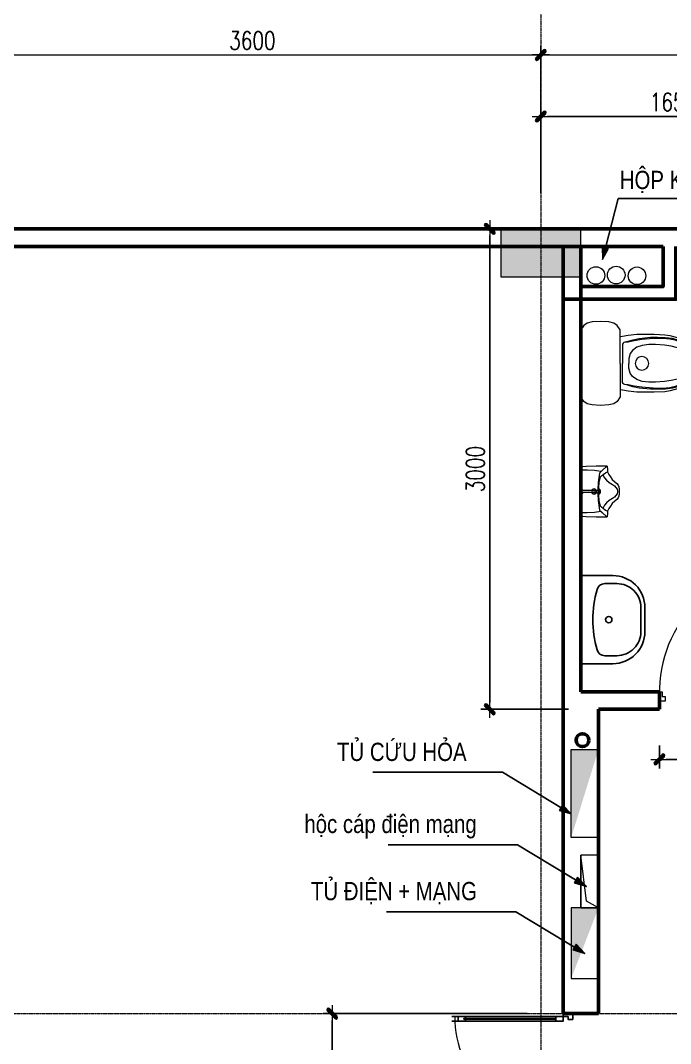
# Model space of a CAD drawing. Extents: x -165145 to 691808, y -202842 to 311040.
# Drawn here: x 27952 to 32009, y 61426 to 67814 of the extents above; entities that cross this region are included whole.
import ezdxf

# ---------------------------------------------------------------- set-up
doc = ezdxf.new("R2010")
doc.units = 0
doc.header["$LTSCALE"] = 10
doc.header["$MEASUREMENT"] = 0
for name, pattern in [('HIDDEN', [2.3807, 1.587, -0.7937]), ('ketcau-1', [2, 1, 1]), ('TIM', [26.01, 10, -3, 0.01, -3, 10])]:
    doc.linetypes.add(name, pattern=pattern)
doc.layers.get('0').update_dxf_attribs({"linetype": 'CONTINUOUS'})
doc.layers.get('Defpoints').update_dxf_attribs({"color": 5, "linetype": 'CONTINUOUS'})
doc.layers.add('AM_Funitur', color=35, linetype='CONTINUOUS')
for name, color, linetype, lineweight in [('ARROWS', 1, 'CONTINUOUS', 0), ('DIM', 8, 'CONTINUOUS', 13), ('DOOR', 8, 'CONTINUOUS', 9), ('GE_KC_HATCH', 250, 'CONTINUOUS', 20), ('GE_KC_NETKHUAT', 9, 'HIDDEN', 20), ('GE_KC_NETTHAY', 2, 'CONTINUOUS', 20), ('netchia', 2, 'CONTINUOUS', 20), ('NOI THAT', 35, 'CONTINUOUS', 9), ('TEXT', 4, 'CONTINUOUS', 20), ('TRUC', 251, 'TIM', 5), ('wall', 7, 'CONTINUOUS', 50)]:
    doc.layers.add(name, color=color, linetype=linetype, lineweight=lineweight)
doc.styles.add('ROMANS', font='romans', dxfattribs={"width": 0.75, "bigfont": 'vns'})
doc.styles.add('VNCC-Arial', font='arial.ttf', dxfattribs={"width": 0.8})
doc.dimstyles.new('fit0.75', dxfattribs={"dimscale": 0.5625, "dimtxt": 200, "dimasz": 75, "dimexe": 100, "dimexo": 400, "dimgap": 0.03, "dimtad": 0, "dimdec": 0, "dimdsep": 46, "dimtxsty": 'ROMANS', "dimblk": 'alex', "dimcen": 150, "dimclrd": 8, "dimclre": 8, "dimclrt": 7, "dimaunit": 1, "dimadec": 0, "dimazin": 0, "dimtfac": 0.072, "dimtdec": 0, "dimtix": 1, "dimtmove": 2, "dimatfit": 3, "dimldrblk": 'a-01', "dimfxl": 100, "dimtvp": 0.8, "dimtolj": 1, "dimarcsym": 0})

# ---------------------------------------------------------------- blocks, each defined once
blk = doc.blocks.new('alex')
at = {"layer": 'ARROWS'}
h = blk.add_hatch(color=1, dxfattribs=at)
edge = h.paths.add_edge_path()
edge.add_line((0.4, 0.74), (-0.74, -0.4))
edge.add_ellipse((-0.57, -0.57), major_axis=(0.17, 0.17), ratio=1, start_angle=90, end_angle=270)
edge.add_line((-0.4, -0.74), (0.74, 0.4))
edge.add_ellipse((0.57, 0.57), major_axis=(0.17, 0.17), ratio=1, start_angle=270, end_angle=450)
blk.add_lwpolyline([(0.4, 0.74), (-0.74, -0.4, 1), (-0.4, -0.74), (0.74, 0.4, 1)], format="xyb", close=True, dxfattribs=at)
at = {"layer": 'netchia', "color": 2}
for p, q in [((1.27, 0), (-1.27, 0)), ((0, -1.27), (0, 1.27))]:
    blk.add_line(p, q, dxfattribs=at)
blk = doc.blocks.new('*D1998')
at = {"layer": 'Defpoints', "color": 0, "ltscale": 0.05, "transparency": 16777216}
for p in [(29897.2, 61612.8), (31339.5, 61612.8), (31342.7, 60917.8)]:
    blk.add_point(p, dxfattribs=at)
at = {"layer": 'DIM', "color": 8, "lineweight": -2, "ltscale": 0.05, "transparency": 16777216}
for p, q in [((31114.5, 61612.8), (29840.9, 61612.8)), ((29897.2, 60960), (29897.2, 61570.6)), ((31117.7, 60917.8), (29840.9, 60917.8))]:
    blk.add_line(p, q, dxfattribs=at)
at = {"layer": 'DIM', "color": 8, "lineweight": -2, "ltscale": 0.05, "transparency": 16777216, "xscale": 42.1875, "yscale": 42.1875, "zscale": 42.1875}
for p, rotation in [((29897.2, 61612.8), 90), ((29897.2, 60917.8), 270)]:
    blk.add_blockref('alex', p, dxfattribs=dict(at, rotation=rotation))
at = {"layer": 'DIM', "color": 7, "ltscale": 0.05, "transparency": 16777216, "insert": (29807.2, 61265.3), "char_height": 112.5, "attachment_point": 5, "rotation": 90, "style": 'ROMANS'}
blk.add_mtext('\\A1;695', dxfattribs=at)
blk = doc.blocks.new('a-01')
at = {"layer": 'ARROWS'}
blk.add_hatch(color=256, dxfattribs=at).paths.add_polyline_path([(-1.8, 0.49), (-1.8, -0.49), (0, 0)])
at = {"layer": 'netchia'}
blk.add_lwpolyline([(-1.8, 0.49), (-1.8, -0.49), (0, 0), (0, 0)], close=True, dxfattribs=at)
blk = doc.blocks.new('*D2023')
at = {"layer": 'Defpoints', "color": 0, "ltscale": 0.05, "transparency": 16777216}
for p in [(31431.1, 66512.8), (30880.8, 63512.8), (31596.5, 63512.8)]:
    blk.add_point(p, dxfattribs=at)
at = {"layer": 'DIM', "color": 8, "lineweight": -2, "ltscale": 0.05, "transparency": 16777216}
for p, q in [((31206.1, 66512.8), (30824.5, 66512.8)), ((30880.8, 66470.6), (30880.8, 63555)), ((31371.5, 63512.8), (30824.5, 63512.8))]:
    blk.add_line(p, q, dxfattribs=at)
at = {"layer": 'DIM', "color": 8, "lineweight": -2, "ltscale": 0.05, "transparency": 16777216, "xscale": 42.1875, "yscale": 42.1875, "zscale": 42.1875}
for p, rotation in [((30880.8, 66512.8), 90), ((30880.8, 63512.8), 270)]:
    blk.add_blockref('alex', p, dxfattribs=dict(at, rotation=rotation))
at = {"layer": 'DIM', "color": 7, "ltscale": 0.05, "transparency": 16777216, "insert": (30790.8, 65012.8), "char_height": 112.5, "attachment_point": 5, "rotation": 90, "style": 'ROMANS'}
blk.add_mtext('\\A1;3000', dxfattribs=at)
blk = doc.blocks.new('*D2025')
at = {"layer": 'Defpoints', "color": 0, "transparency": 16777216}
for p in [(31939.5, 63512.8), (32739.5, 63512.8), (32739.5, 63200.2)]:
    blk.add_point(p, dxfattribs=at)
at = {"layer": 'DIM', "color": 8, "lineweight": -2, "transparency": 16777216}
for p, q in [((31939.5, 63287.8), (31939.5, 63143.9)), ((32739.5, 63287.8), (32739.5, 63143.9)), ((31981.7, 63200.2), (32697.3, 63200.2))]:
    blk.add_line(p, q, dxfattribs=at)
at = {"layer": 'DIM', "color": 8, "lineweight": -2, "transparency": 16777216, "xscale": 42.1875, "yscale": 42.1875, "zscale": 42.1875, "rotation": 180}
blk.add_blockref('alex', (31939.5, 63200.2), dxfattribs=at)
at = {"layer": 'DIM', "color": 8, "lineweight": -2, "transparency": 16777216, "xscale": 42.1875, "yscale": 42.1875, "zscale": 42.1875}
blk.add_blockref('alex', (32739.5, 63200.2), dxfattribs=at)
at = {"layer": 'DIM', "color": 7, "transparency": 16777216, "insert": (32339.5, 63290.2), "char_height": 112.5, "attachment_point": 5, "style": 'ROMANS'}
blk.add_mtext('\\A1;800', dxfattribs=at)
blk = doc.blocks.new('*D2029')
at = {"layer": 'Defpoints', "color": 0, "transparency": 16777216}
for p in [(32849.5, 67214.4), (31199.5, 66512.8), (32849.5, 66512.8)]:
    blk.add_point(p, dxfattribs=at)
at = {"layer": 'DIM', "color": 8, "lineweight": -2, "transparency": 16777216}
for p, q in [((31199.5, 66737.8), (31199.5, 67270.6)), ((32849.5, 66737.8), (32849.5, 67270.6)), ((31241.7, 67214.4), (32807.3, 67214.4))]:
    blk.add_line(p, q, dxfattribs=at)
at = {"layer": 'DIM', "color": 8, "lineweight": -2, "transparency": 16777216, "xscale": 42.1875, "yscale": 42.1875, "zscale": 42.1875, "rotation": 180}
blk.add_blockref('alex', (31199.5, 67214.4), dxfattribs=at)
at = {"layer": 'DIM', "color": 8, "lineweight": -2, "transparency": 16777216, "xscale": 42.1875, "yscale": 42.1875, "zscale": 42.1875}
blk.add_blockref('alex', (32849.5, 67214.4), dxfattribs=at)
at = {"layer": 'DIM', "color": 7, "transparency": 16777216, "insert": (32024.5, 67304.4), "char_height": 112.5, "attachment_point": 5, "style": 'ROMANS'}
blk.add_mtext('\\A1;1650', dxfattribs=at)
blk = doc.blocks.new('MBDVC-T1')
at = {"layer": 'GE_KC_HATCH', "linetype": 'ketcau-1'}
blk.add_hatch(color=1, dxfattribs=at).paths.add_polyline_path([(11050, 7000), (10550, 7000), (10550, 6700), (11050, 6700)])
at = {"layer": 'GE_KC_NETTHAY', "linetype": 'Continuous'}
blk.add_lwpolyline([(11050, 7000), (10550, 7000), (10550, 6700), (11050, 6700)], close=True, dxfattribs=at)
blk = doc.blocks.new('xi mb')
at = {"layer": 'NOI THAT'}
for p, q in [((-237.3, -17.6), (-208.9, 0)), ((-208.9, 0), (0, 0)), ((208.9, 0), (0, 0)), ((237.3, -17.6), (208.9, 0)), ((-258.6, -69.7), (-251.5, -38.9)), ((-251.5, -38.9), (-237.3, -17.6)), ((251.5, -38.9), (237.3, -17.6)), ((258.6, -69.7), (251.5, -38.9)), ((-262.5, -122.5), (-258.6, -69.7)), ((-258.6, -175.3), (-262.5, -122.5)), ((262.5, -122.5), (258.6, -69.7)), ((258.6, -175.3), (262.5, -122.5)), ((-251.5, -206.1), (-258.6, -175.3)), ((251.5, -206.1), (258.6, -175.3)), ((-237.3, -227.4), (-251.5, -206.1)), ((-208.9, -245), (-237.3, -227.4)), ((0, -245), (-208.9, -245)), ((-167.8, -260.4), (-165.1, -245)), ((0, -245), (208.9, -245)), ((167.8, -260.4), (165.1, -245)), ((208.9, -245), (237.3, -227.4)), ((237.3, -227.4), (251.5, -206.1)), ((-180, -348.9), (-173.2, -294.7)), ((-173.2, -294.7), (-167.8, -260.4)), ((-146, -324), (-136.6, -293.7)), ((-141.6, -331.9), (-133.4, -295.2)), ((-136.6, -293.7), (-131.6, -274.3)), ((-133.4, -295.2), (-131.5, -274.2)), ((-131.5, -274.2), (-130.6, -268.7)), ((-130.6, -268.7), (-126, -264.1)), ((-126, -264.1), (-119.6, -260.4)), ((-119.6, -260.4), (-108.6, -260.4)), ((-108.6, -260.4), (0, -260.4)), ((-81.2, -321.8), (-61, -307.2)), ((-61, -307.2), (-29.8, -298.9)), ((-29.8, -298.9), (0, -298.9)), ((108.6, -260.4), (0, -260.4)), ((29.8, -298.9), (0, -298.9)), ((61, -307.2), (29.8, -298.9)), ((81.2, -321.8), (61, -307.2)), ((119.6, -260.4), (108.6, -260.4)), ((126, -264.1), (119.6, -260.4)), ((130.6, -268.7), (126, -264.1)), ((131.5, -274.2), (130.6, -268.7)), ((133.4, -295.2), (131.5, -274.2)), ((136.6, -293.7), (131.6, -274.3)), ((141.6, -331.9), (133.4, -295.2)), ((146, -324), (136.6, -293.7)), ((173.2, -294.7), (167.8, -260.4)), ((180, -348.9), (173.2, -294.7)), ((-180, -458.3), (-180, -348.9)), ((-161.1, -434.3), (-153.9, -364.4)), ((-154.4, -451.1), (-148.9, -379.6)), ((-153.9, -364.4), (-146, -324)), ((-148.9, -379.6), (-141.6, -331.9)), ((-117.8, -424.5), (-112.3, -383.2)), ((-112.3, -383.2), (-101.3, -348.4)), ((-101.3, -348.4), (-81.2, -321.8)), ((101.3, -348.4), (81.2, -321.8)), ((112.3, -383.2), (101.3, -348.4)), ((117.8, -424.5), (112.3, -383.2)), ((148.9, -379.6), (141.6, -331.9)), ((153.9, -364.4), (146, -324)), ((154.4, -451.1), (148.9, -379.6)), ((161.1, -434.3), (153.9, -364.4)), ((180, -458.3), (180, -348.9)), ((-161.1, -479), (-161.1, -434.3)), ((-117.8, -465.7), (-117.8, -424.5)), ((117.8, -465.7), (117.8, -424.5)), ((161.1, -479), (161.1, -434.3)), ((-176.8, -525.1), (-180, -458.3)), ((-160.4, -525.9), (-161.1, -479)), ((-156.3, -511.6), (-154.4, -451.1)), ((-114.1, -521.6), (-117.8, -465.7)), ((114.1, -521.6), (117.8, -465.7)), ((156.3, -511.6), (154.4, -451.1)), ((160.4, -525.9), (161.1, -479)), ((176.8, -525.1), (180, -458.3)), ((-171.7, -557.8), (-176.8, -525.1)), ((-163.5, -589.4), (-171.7, -557.8)), ((-154.6, -572), (-160.4, -525.9)), ((-151.7, -554.6), (-156.3, -511.6)), ((-143.8, -611), (-154.6, -572)), ((-144.4, -587.6), (-151.7, -554.6)), ((-106.8, -564.7), (-114.1, -521.6)), ((-97.6, -604.1), (-106.8, -564.7)), ((97.6, -604.1), (106.8, -564.7)), ((106.8, -564.7), (114.1, -521.6)), ((143.8, -611), (154.6, -572)), ((144.4, -587.6), (151.7, -554.6)), ((151.7, -554.6), (156.3, -511.6)), ((154.6, -572), (160.4, -525.9)), ((163.5, -589.4), (171.7, -557.8)), ((171.7, -557.8), (176.8, -525.1)), ((-151.3, -624.1), (-163.5, -589.4)), ((-135, -660.8), (-151.3, -624.1)), ((-131.5, -622.5), (-144.4, -587.6)), ((-132.3, -635.5), (-143.8, -611)), ((-121.5, -655), (-132.3, -635.5)), ((-119.6, -645.4), (-131.5, -622.5)), ((-79.3, -635.3), (-97.6, -604.1)), ((-58.2, -663.7), (-79.3, -635.3)), ((58.2, -663.7), (79.3, -635.3)), ((79.3, -635.3), (97.6, -604.1)), ((119.6, -645.4), (131.5, -622.5)), ((121.5, -655), (132.3, -635.5)), ((131.5, -622.5), (144.4, -587.6)), ((132.3, -635.5), (143.8, -611)), ((135, -660.8), (151.3, -624.1)), ((151.3, -624.1), (163.5, -589.4)), ((-108.4, -688.4), (-135, -660.8)), ((-104.2, -672.3), (-121.5, -655)), ((-101.3, -665.5), (-119.6, -645.4)), ((-81.1, -710.4), (-108.4, -688.4)), ((-84.7, -691.7), (-104.2, -672.3)), ((-79.3, -688.5), (-101.3, -665.5)), ((-69.6, -701.8), (-84.7, -691.7)), ((-66.5, -696.7), (-79.3, -688.5)), ((-55.9, -706.2), (-69.6, -701.8)), ((-40.6, -703.3), (-66.5, -696.7)), ((-38.1, -678.4), (-58.2, -663.7)), ((-18.9, -683.9), (-38.1, -678.4)), ((0, -686.6), (-18.9, -683.9)), ((0, -686.6), (18.9, -683.9)), ((18.9, -683.9), (38.1, -678.4)), ((38.1, -678.4), (58.2, -663.7)), ((40.6, -703.3), (66.5, -696.7)), ((55.9, -706.2), (69.6, -701.8)), ((66.5, -696.7), (79.3, -688.5)), ((69.6, -701.8), (84.7, -691.7)), ((79.3, -688.5), (101.3, -665.5)), ((81.1, -710.4), (108.4, -688.4)), ((84.7, -691.7), (104.2, -672.3)), ((101.3, -665.5), (119.6, -645.4)), ((104.2, -672.3), (121.5, -655)), ((108.4, -688.4), (135, -660.8)), ((-53.1, -718.5), (-81.1, -710.4)), ((-29.8, -711.4), (-55.9, -706.2)), ((-21.6, -725), (-53.1, -718.5)), ((0, -708), (-40.6, -703.3)), ((0, -713.2), (-29.8, -711.4)), ((0, -725), (-21.6, -725)), ((0, -708), (40.6, -703.3)), ((0, -713.2), (29.8, -711.4)), ((0, -725), (21.6, -725)), ((21.6, -725), (53.1, -718.5)), ((29.8, -711.4), (55.9, -706.2)), ((53.1, -718.5), (81.1, -710.4))]:
    blk.add_line(p, q, dxfattribs=at)
for start, end in [(90, 270), (270, 90)]:
    blk.add_arc((0, -381.3), 42.3, start, end, dxfattribs=at)
blk = doc.blocks.new('tieu nam mb')
at = {"layer": 'NOI THAT'}
for p, q in [((-195.1, -16.5), (-190.6, 0)), ((-190.6, 0), (0, 0)), ((-167, -49.7), (-165.7, 0)), ((-15, -11.9), (-21.7, 0)), ((0, 0), (190.6, 0)), ((15, -11.9), (21.7, 0)), ((167, -49.7), (165.7, 0)), ((190.6, 0), (195.1, -16.5)), ((-200, -120.6), (-197.6, -41.4)), ((-197.6, -41.4), (-195.1, -16.5)), ((-163.8, -107.8), (-167, -49.7)), ((-7.2, -11.9), (-15, -11.9)), ((-7.2, -84.5), (-7.2, -11.9)), ((7.2, -11.9), (15, -11.9)), ((7.2, -84.5), (7.2, -11.9)), ((163.8, -107.8), (167, -49.7)), ((195.1, -16.5), (197.6, -41.4)), ((197.6, -41.4), (200, -120.6)), ((-200, -199.1), (-200, -120.6)), ((-144.6, -146.8), (-165, -165.3)), ((-155.1, -156.3), (-163.8, -107.8)), ((-69.2, -134.6), (-144.6, -146.8)), ((-122.2, -160.8), (-113.9, -152.5)), ((-113.9, -152.5), (-69.2, -142.9)), ((-16.2, -132.7), (-69.2, -134.6)), ((-69.2, -142.9), (-32.1, -139.1)), ((-32.1, -139.1), (0, -139.1)), ((0, -132.7), (-16.2, -132.7)), ((-7.8, -121.9), (-12.7, -132.7)), ((16.2, -132.7), (0, -132.7)), ((0, -139.1), (32.1, -139.1)), ((7.8, -121.9), (12.7, -132.7)), ((69.2, -134.6), (16.2, -132.7)), ((32.1, -139.1), (69.2, -142.9)), ((144.6, -146.8), (69.2, -134.6)), ((69.2, -142.9), (113.9, -152.5)), ((113.9, -152.5), (122.2, -160.8)), ((165, -165.3), (144.6, -146.8)), ((155.1, -156.3), (163.8, -107.8)), ((200, -120.6), (200, -199.1)), ((-197.6, -205), (-200, -199.1)), ((-165, -165.3), (-198.8, -202)), ((-170.6, -208.6), (-197.6, -205)), ((-154.6, -208.2), (-170.6, -208.6)), ((-154.6, -208.2), (-147.1, -193.4)), ((-132, -219.2), (-154.6, -208.2)), ((-147.1, -193.4), (-133.7, -174.9)), ((-133.7, -174.9), (-122.2, -160.8)), ((-114.6, -230.2), (-132, -219.2)), ((-106.9, -185.7), (-131.5, -172.1)), ((-94.8, -244.9), (-114.6, -230.2)), ((-88.4, -199.8), (-106.9, -185.7)), ((-69.2, -220.8), (-88.4, -199.8)), ((-55.1, -246.4), (-69.2, -220.8)), ((69.2, -220.8), (55.1, -246.4)), ((88.4, -199.8), (69.2, -220.8)), ((106.9, -185.7), (88.4, -199.8)), ((114.6, -230.2), (94.8, -244.9)), ((131.5, -172.1), (106.9, -185.7)), ((132, -219.2), (114.6, -230.2)), ((122.2, -160.8), (133.7, -174.9)), ((154.6, -208.2), (132, -219.2)), ((133.7, -174.9), (147.1, -193.4)), ((147.1, -193.4), (154.6, -208.2)), ((170.6, -208.6), (154.6, -208.2)), ((198.8, -202), (165, -165.3)), ((197.6, -205), (170.6, -208.6)), ((200, -199.1), (197.6, -205)), ((-76.4, -266.5), (-94.8, -244.9)), ((-63.1, -281.6), (-76.4, -266.5)), ((-49.3, -291.3), (-63.1, -281.6)), ((-43.6, -263), (-55.1, -246.4)), ((-37.3, -296.2), (-49.3, -291.3)), ((-32.1, -273.2), (-43.6, -263)), ((-18.7, -298.7), (-37.3, -296.2)), ((-18.1, -282.8), (-32.1, -273.2)), ((-7.2, -300), (-18.7, -298.7)), ((-3.4, -286), (-18.1, -282.8)), ((0, -300), (-7.2, -300)), ((0, -286), (-3.4, -286)), ((3.4, -286), (0, -286)), ((7.2, -300), (0, -300)), ((18.1, -282.8), (3.4, -286)), ((18.7, -298.7), (7.2, -300)), ((32.1, -273.2), (18.1, -282.8)), ((37.3, -296.2), (18.7, -298.7)), ((43.6, -263), (32.1, -273.2)), ((49.3, -291.3), (37.3, -296.2)), ((55.1, -246.4), (43.6, -263)), ((63.1, -281.6), (49.3, -291.3)), ((76.4, -266.5), (63.1, -281.6)), ((94.8, -244.9), (76.4, -266.5))]:
    blk.add_line(p, q, dxfattribs=at)
for centre, radius, start, end in [((0, -132.7), 21.8, 197.0327, 270), ((0, -103.3), 20.1, 90, 270), ((0, -132.7), 16.8, 202.3398, 270), ((0, -103.3), 10.1, 90, 270), ((0, -103.3), 20.1, 270, 90), ((0, -103.3), 10.1, 270, 90), ((0, -132.7), 21.8, 270, 342.9673), ((0, -132.7), 16.8, 270, 337.6602)]:
    blk.add_arc(centre, radius, start, end, dxfattribs=at)
blk = doc.blocks.new('*D1836')
at = {"layer": 'Defpoints', "color": 0, "transparency": 16777216}
for p in [(587932.6, -259.4), (583882.6, -1345.1), (587932.6, -1345.1)]:
    blk.add_point(p, dxfattribs=at)
at = {"layer": 'DIM', "color": 8, "lineweight": -2, "transparency": 16777216}
for p, q in [((583882.6, -1120.1), (583882.6, -203.1)), ((587932.6, -1120.1), (587932.6, -203.1)), ((583924.8, -259.4), (587890.4, -259.4))]:
    blk.add_line(p, q, dxfattribs=at)
at = {"layer": 'DIM', "color": 8, "lineweight": -2, "transparency": 16777216, "xscale": 42.1875, "yscale": 42.1875, "zscale": 42.1875, "rotation": 180}
blk.add_blockref('alex', (583882.6, -259.4), dxfattribs=at)
at = {"layer": 'DIM', "color": 8, "lineweight": -2, "transparency": 16777216, "xscale": 42.1875, "yscale": 42.1875, "zscale": 42.1875}
blk.add_blockref('alex', (587932.6, -259.4), dxfattribs=at)
at = {"layer": 'DIM', "color": 7, "transparency": 16777216, "insert": (585907.6, -169.4), "char_height": 112.5, "attachment_point": 5, "style": 'ROMANS'}
blk.add_mtext('\\A1;4050', dxfattribs=at)
blk = doc.blocks.new('*D1841')
at = {"layer": 'Defpoints', "color": 0, "transparency": 16777216}
for p in [(583882.6, -259.4), (580282.6, -1345.1), (583882.6, -1345.1)]:
    blk.add_point(p, dxfattribs=at)
at = {"layer": 'DIM', "color": 8, "lineweight": -2, "transparency": 16777216}
for p, q in [((580282.6, -1120.1), (580282.6, -203.1)), ((583882.6, -1120.1), (583882.6, -203.1)), ((580324.8, -259.4), (583840.4, -259.4))]:
    blk.add_line(p, q, dxfattribs=at)
at = {"layer": 'DIM', "color": 8, "lineweight": -2, "transparency": 16777216, "xscale": 42.1875, "yscale": 42.1875, "zscale": 42.1875, "rotation": 180}
blk.add_blockref('alex', (580282.6, -259.4), dxfattribs=at)
at = {"layer": 'DIM', "color": 8, "lineweight": -2, "transparency": 16777216, "xscale": 42.1875, "yscale": 42.1875, "zscale": 42.1875}
blk.add_blockref('alex', (583882.6, -259.4), dxfattribs=at)
at = {"layer": 'DIM', "color": 7, "transparency": 16777216, "insert": (582082.6, -169.4), "char_height": 112.5, "attachment_point": 5, "style": 'ROMANS'}
blk.add_mtext('\\A1;3600', dxfattribs=at)
blk = doc.blocks.new('lt - kt')
at = {"layer": 'TRUC', "ltscale": 0.05}
for p, q in [((-4050, 8582.3), (-4050, -1850.2)), ((-19823.1, 7000), (2014.6, 7000)), ((-19778.4, 2100), (2014.6, 2100))]:
    blk.add_line(p, q, dxfattribs=at)
at = {"layer": 'DIM'}
for base, p1, p2, picture, middle in [((-4050, 8085.7), (-7650, 7000), (-4050, 7000), '*D1841', (-5850, 8175.7)), ((0, 8085.7), (-4050, 7000), (0, 7000), '*D1836', (-2025, 8175.7))]:
    dim = blk.add_linear_dim(base=base, p1=p1, p2=p2, dimstyle='fit0.75', dxfattribs=at)
    dim.commit()
    dim.dimension.update_dxf_attribs({"geometry": picture, "text_midpoint": middle, "insert": (-587932.6, 8345.1)})

msp = doc.modelspace()

# ---------------------------------------------------------------- hatches: boundary and pattern name
at = {"layer": 'DIM', "ltscale": 0.05}
h = msp.add_hatch(dxfattribs=at)
h.set_pattern_fill('AR-CONC', color=256, style=0)
h.set_pattern_definition([(310, (-984702.513, -82029.009), (7.172601826, 0.62752135), [0.75, -8.25]), (5, (-984702.513, -82029.009), (-1.387513336, -7.521921337), [0.6, -6.6]), (259.5486, (-984701.9156, -82028.9565), (5.785093817, -6.89439542), [0.6374019, -7.01142112]), (313.8158, (-984702.513, -82031.009), (10.67241049, 1.65519014), [1.125, -12.375]), (263.3644, (-984701.624, -82030.871), (9.34662706, -9.74117871), [0.95610288, -10.51713]), (8.8158, (-984702.513, -82031.009), (9.34661945, -9.74118601), [0.9, -9.9]), (339, (-984701.513, -82030.509), (5.96907052, 4.026188907), [0.75, -8.25]), (34, (-984701.513, -82030.509), (2.43315332, -7.25150045), [0.6, -6.6]), (288.5486, (-984701.016, -82030.173), (8.402226286, -3.225304967), [0.6374019, -7.01142112]), (322.5, (-984702.5133, -82029.0088), (0.121598553, -3.328938538), [0, -6.52, 0, -6.7, 0, -6.625]), (352.5, (-984702.5133, -82029.0088), (2.630695374, -3.944117119), [0, -3.82, 0, -6.37, 0, -2.525]), (32.5, (-984704.7433, -82029.0088), (5.338224362, 0.225548717), [0, -2.5, 0, -7.8, 0, -10.35]), (42.5, (-984705.7433, -82029.009), (5.831861693, -1.001049823), [0, -3.25, 0, -5.18, 0, -7.35])])
h.paths.add_polyline_path([(31389.48053, 62712.76721), (31389.48053, 63262.76721), (31559.48053, 63262.76721)])
h = msp.add_hatch(dxfattribs=at)
h.set_pattern_fill('AR-CONC', color=256, style=0)
h.set_pattern_definition([(310, (-1016267.287, -41725.2884), (7.172601826, 0.62752135), [0.75, -8.25]), (5, (-1016267.287, -41725.288), (-1.387513336, -7.521921337), [0.6, -6.6]), (259.5486, (-1016266.689, -41725.236), (5.785093817, -6.89439542), [0.6374019, -7.01142112]), (313.8158, (-1016267.287, -41727.288), (10.672410486, 1.65519014), [1.125, -12.375]), (263.3644, (-1016266.397, -41727.15), (9.34662706, -9.74117871), [0.95610288, -10.51713]), (8.8158, (-1016267.287, -41727.288), (9.34661945, -9.74118601), [0.9, -9.9]), (339, (-1016266.287, -41726.7884), (5.96907052, 4.026188907), [0.75, -8.25]), (34, (-1016266.287, -41726.788), (2.43315332, -7.25150045), [0.6, -6.6]), (288.5486, (-1016265.7894, -41726.453), (8.402226286, -3.225304967), [0.6374019, -7.01142112]), (322.5, (-1016267.2869, -41725.2884), (0.121598553, -3.3289385383), [0, -6.52, 0, -6.7, 0, -6.625]), (352.5, (-1016267.287, -41725.2884), (2.630695374, -3.944117119), [0, -3.82, 0, -6.37, 0, -2.525]), (32.5, (-1016269.5169, -41725.2884), (5.338224362, 0.2255487173), [0, -2.5, 0, -7.8, 0, -10.35]), (42.5, (-1016270.517, -41725.2884), (5.831861693, -1.001049823), [0, -3.25, 0, -5.18, 0, -7.35])])
h.paths.add_polyline_path([(31389.48058, 61832.76721), (31389.48058, 62272.76721), (31559.48058, 62272.76721)])

# ---------------------------------------------------------------- linework, layer by layer
for p, q in [((31339.54368, 61594.76721), (30643.55661, 61594.76721)), ((31339.54368, 61565.87274), (30643.55661, 61565.87274))]:
    msp.add_line(p, q)
for points in [[(30729.66165, 61565.87274), (30729.66165, 61594.76721), (30683.43049, 61594.76721), (30683.43049, 61565.87274)], [(30719.78777, 61577.43053), (31293.31252, 61577.43053), (31293.31252, 61583.20942), (30719.78777, 61583.20942)], [(31339.54368, 61594.76721), (31339.54368, 61565.87274), (31293.31252, 61565.87274), (31293.31252, 61594.76721)], [(31399.54368, 61576.76721), (31399.54368, 61612.76721), (31339.54368, 61612.76721), (31339.54368, 61594.76721), (31369.54368, 61594.76721), (31369.54368, 61576.76721)]]:
    msp.add_lwpolyline(points, close=True)
at = {"layer": 'AM_Funitur'}
for points in [[(31849.48053, 64147.76721, 0.4142135624), (31649.48053, 64347.76721), (31449.48053, 64347.76721), (31449.48053, 63797.76721), (31649.48053, 63797.76721, 0.4142135624), (31849.48053, 63997.76721)], [(31824.48053, 64147.76721, 0.4142135624), (31674.48053, 64297.76721), (31598.48132, 64297.76721, 0.3364473284), (31550.32754, 64261.22875, 0.1371474213), (31550.32754, 63884.30567, 0.3364473284), (31598.48132, 63847.76721), (31674.48053, 63847.76721, 0.4142135624), (31824.48053, 63997.76721)]]:
    msp.add_lwpolyline(points, format="xyb", close=True, dxfattribs=at)
msp.add_circle((31623.74585, 64072.76721), 20, dxfattribs=at)
at = {"layer": 'DIM', "ltscale": 0.05}
msp.add_line((31449.48058, 62272.76721), (31449.48058, 62602.76721), dxfattribs=at)
for points in [[(31389.48053, 63262.76721), (31559.48053, 63262.76721), (31559.48053, 62712.76721), (31389.48053, 62712.76721)], [(31449.48058, 62272.76721), (31559.48058, 62272.76721), (31559.48058, 62602.76721), (31449.48058, 62602.76721)], [(31389.48058, 61832.76721), (31559.48058, 61832.76721), (31559.48058, 62272.76721), (31389.48058, 62272.76721)]]:
    msp.add_lwpolyline(points, close=True, dxfattribs=at)
msp.add_lwpolyline([(31559.48058, 62272.76721), (31485.70243, 62314.52949), (31449.48058, 62602.76721)], dxfattribs=at)
for centre in [(31543.38441, 66221.64976), (31670.12669, 66224.0641), (31799.98889, 66219.68086)]:
    msp.add_circle(centre, 55, dxfattribs=at)
at = {"layer": 'DIM'}
msp.add_arc((32721.48094, 63621.76855), 782.00042, 89.998139227, 184.327035168, dxfattribs=at)
at = {"layer": 'DIM', "ltscale": 0.05}
msp.add_arc((31339.54368, 61594.76721), 677.00749, 180, 270.26952378, dxfattribs=at)
at = {"layer": 'DOOR'}
msp.add_lwpolyline([(31975.48053, 63562.76721), (31939.48053, 63562.76721), (31939.48053, 63622.76721), (31957.48053, 63622.76721), (31957.48053, 63592.76721), (31975.48053, 63592.76721)], close=True, dxfattribs=at)
at = {"layer": 'wall', "ltscale": 0.05}
for p, q in [((20399.48053, 66512.77768), (35249.48053, 66512.76938)), ((20399.48053, 66402.77759), (31962.85921, 66402.76978)), ((31339.48062, 61612.76721), (31339.48053, 66402.76966)), ((31449.48053, 63622.76721), (31449.48053, 66402.76965)), ((31939.48053, 63622.76721), (31449.48053, 63622.76721)), ((31939.48053, 63512.76721), (31559.48053, 63512.76721)), ((31559.48062, 61612.76721), (31559.48053, 63512.76721))]:
    msp.add_line(p, q, dxfattribs=at)
for points in [[(32042.85921, 66402.76962), (32042.85921, 66072.76958), (31339.48053, 66072.76958)], [(31962.85921, 66402.76962), (31962.85921, 66152.76958), (31449.48053, 66152.76958)], [(31939.48053, 63622.76721), (31939.48053, 63512.76721)], [(31339.48062, 61612.76721), (31559.48062, 61612.76721)]]:
    msp.add_lwpolyline(points, dxfattribs=at)
msp.add_circle((31459.72148, 63320.1975), 40, dxfattribs=at)

# ---------------------------------------------------------------- block references
at = {"layer": 'AM_Funitur', "rotation": 90.00000000000001}
msp.add_blockref('xi mb', (31449.48053, 65672.76958), dxfattribs=at)
at = {"layer": 'DIM', "xscale": 0.7992125984251968, "yscale": 0.7992125984251968, "zscale": 0.7992125984251968, "rotation": 90}
msp.add_blockref('tieu nam mb', (31449.48053, 64872.76721), dxfattribs=at)
at = {"layer": 'GE_KC_NETKHUAT'}
msp.add_blockref('MBDVC-T1', (20399.48053, 59512.77028), dxfattribs=at)
at = {"layer": 'TEXT'}
msp.add_blockref('lt - kt', (35249.48053, 59512.77028), dxfattribs=at)

# ---------------------------------------------------------------- texts
at = {"layer": 'TEXT', "style": 'VNCC-Arial', "width": 0.8}
msp.add_text('HỘP KỸ THUẬT', height=113.90625, rotation=359.999927928, dxfattribs=at).set_placement((31692.42611, 66761.1788))
for s, p in [('TỦ CỨU HỎA', (29927.59117, 63190.35095)), ('hộc cáp điện mạng', (29723.79489, 62740.34962)), ('TỦ ĐIỆN + MẠNG', (29764.89881, 62320.89819))]:
    msp.add_text(s, height=113.90625, dxfattribs=at).set_placement(p)

# ---------------------------------------------------------------- dimensions: what is measured, and where the dimension line sits
at = {"layer": 'DIM'}
for base, p1, p2, picture, middle in [((32849.48053, 67214.35487), (31199.48053, 66512.77178), (32849.48053, 66512.76746), '*D2029', (32024.48053, 67304.35487)), ((32739.48053, 63200.17323), (31939.48053, 63512.76721), (32739.48053, 63512.76721), '*D2025', (32339.48053, 63290.17323))]:
    dim = msp.add_linear_dim(base=base, p1=p1, p2=p2, dimstyle='fit0.75', dxfattribs=at)
    dim.commit()
    dim.dimension.update_dxf_attribs({"geometry": picture, "text_midpoint": middle})
at = {"layer": 'DIM', "ltscale": 0.05}
for base, p1, p2, picture, middle in [((30880.79077, 63512.76659), (31431.0848, 66512.76897), (31596.48053, 63512.76659), '*D2023', (30790.79077, 65012.76778)), ((29897.17511, 61612.76721), (31342.72837, 60917.76721), (31339.54368, 61612.76721), '*D1998', (29807.17511, 61265.26721))]:
    dim = msp.add_linear_dim(base=base, p1=p1, p2=p2, angle=90, dimstyle='fit0.75', dxfattribs=at)
    dim.commit()
    dim.dimension.update_dxf_attribs({"geometry": picture, "text_midpoint": middle})

# ---------------------------------------------------------------- leaders
for points in [[(31583.90495, 66320.84397), (31681.40495, 66701.90404), (32498.09212, 66701.90276)], [(31389.48053, 62860.36725), (30959.48053, 63120.25653), (30151.48257, 63120.25653)], [(31483.82083, 62407.43328), (31053.82083, 62667.32256), (30245.82288, 62667.32256)], [(31474.48058, 61988.92935), (31044.48058, 62248.81863), (30236.48263, 62248.81863)]]:
    msp.add_leader(points, dimstyle='fit0.75', override={"dimgap": 0.03, "dimtad": 0}, dxfattribs=at)

doc.saveas('drawing.dxf')
